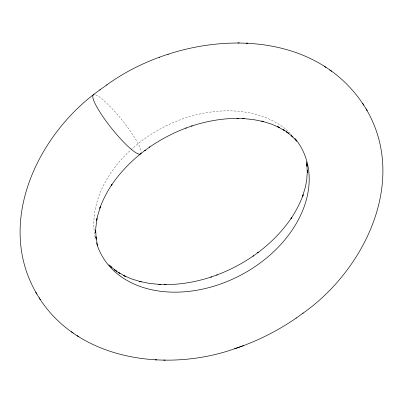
<?xml version="1.0" encoding="UTF-8"?>
<svg xmlns="http://www.w3.org/2000/svg" width="403" height="403" viewBox="0 0 403 403"><rect width="100%" height="100%" fill="white"/><g stroke="black" fill="none" stroke-linecap="round" stroke-linejoin="round"><path stroke-width="0.3" stroke-dasharray="2.02 1.51" d="M95.148 237.463A113.379 83.456 -27.5 0 1 163.029 127.439A113.379 83.456 -27.5 0 1 292.034 135.086M95.597 94.876A37.791 6.665 51.3 0 1 122.719 120.915A37.791 6.665 51.3 0 1 141.171 152.183"/><path stroke-width="0.6" d="M100.211 89.652L99.748 89.985C37.897 133.69 -5.279 223.045 36.94 294.135M302.794 313.348L303.252 313.015C365.103 269.31 408.284 179.955 366.055 108.87M106.604 85.068L106.961 84.806C182.63 29.958 314.128 20.059 367.249 110.835M35.746 292.165C74.177 360.579 166.122 372.976 234.642 348.756L235.176 348.57C256.766 341.381 277.304 331.1 296.039 318.194L296.401 317.932M99.748 89.985L106.961 84.806M296.039 318.194L303.252 313.015M234.642 348.756L243.669 345.578M167.829 54.43L168.363 54.244M159.336 57.422L159.744 57.281M237.805 42.854L239.342 42.904M246.208 43.106L247.855 43.161M163.658 360.096L165.195 360.146M155.15 359.839L156.792 359.894M329.77 69.971L331.714 71.286M324.098 66.157L326.012 67.452M71.286 331.714L73.23 333.034M76.988 335.548L78.897 336.843M108.906 264.771L111.812 267.587L110.074 265.985L116.507 271.184L114.563 269.864L120.003 273.531L118.089 272.237L125.665 276.453L123.625 275.511L131.942 279.037L141.221 281.873L139.277 281.375L149.654 283.43L160.5 284.503L158.858 284.447L166.066 284.674L164.53 284.619C180.443 284.709 196.296 281.893 211.399 276.932L210.86 277.113L217.212 274.881L216.804 275.022C229.735 270.156 242.062 263.698 253.442 255.865L253.079 256.127L258.167 252.474L257.703 252.807C270.897 242.944 282.639 231.05 291.837 217.358L290.981 218.678C295.938 211.202 300.109 203.193 303.202 194.765L302.487 196.664L305.398 187.068L306.764 179.763L307.363 170.474L307.328 172.816L306.789 163.855L307.106 166.197L306.421 161.865M295.323 139.378L296.799 141.196L291.193 135.408L292.931 137.015L286.493 131.821L288.442 133.136L282.997 129.469L284.911 130.763L277.329 126.547L279.375 127.494L271.053 123.968L261.784 121.127L263.723 121.625L253.346 119.57L242.5 118.497L244.147 118.553L236.939 118.326L238.475 118.381C222.562 118.291 206.704 121.107 191.606 126.068L192.14 125.882L185.788 128.119L186.196 127.978C173.265 132.844 160.943 139.302 149.558 147.135L149.921 146.873L144.838 150.526L145.297 150.193C132.103 160.056 120.361 171.95 111.163 185.642L112.024 184.322C107.062 191.798 102.891 199.807 99.803 208.235L100.518 206.331L97.602 215.932L96.574 220.718L96.967 218.532L95.793 227.902L95.637 232.521L95.672 230.184L96.211 239.14L95.894 236.803L97.541 245.377M362.624 103.284L363.818 105.243M39.177 297.762L40.371 299.721M294.835 138.254A113.379 83.456 -27.5 0 1 240.692 275.184A113.379 83.456 -27.5 0 1 96.458 242.732M141.126 152.873A37.791 6.665 51.3 0 1 112.049 128.91A37.791 6.665 51.3 0 1 94.196 94.614"/></g></svg>
